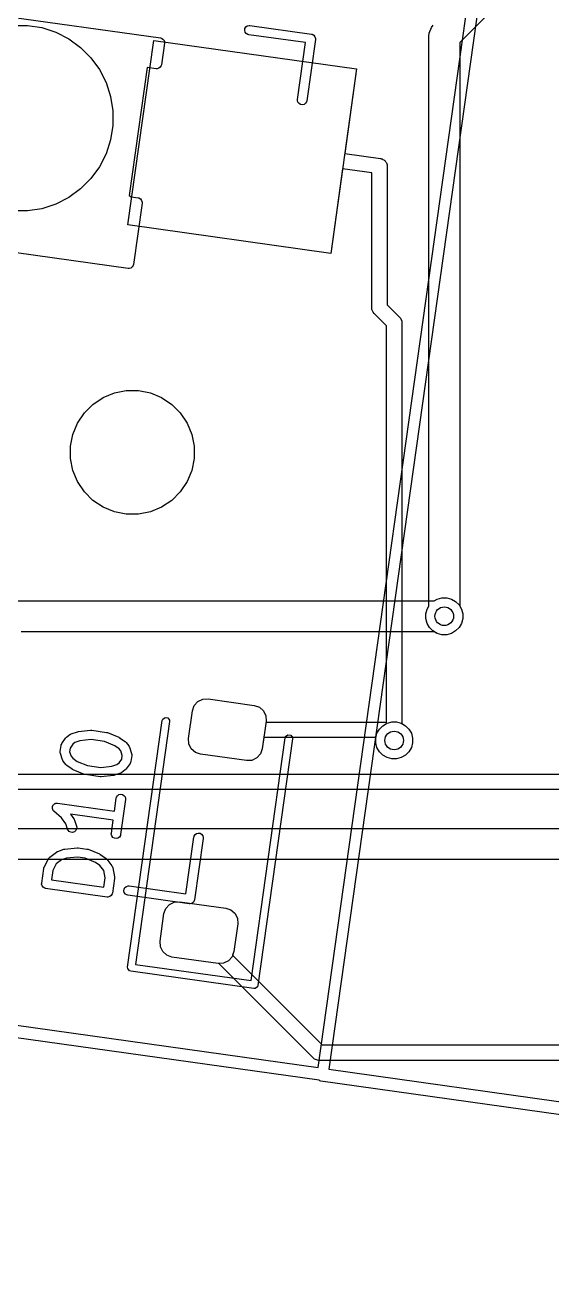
# Model space of a CAD drawing. Header units: millimetres. Extents: x 14 to 286, y -133 to -45.
# Drawn here: x 75.79 to 84.28, y -127.73 to -107.4 of the extents above; entities that cross this region are included whole.
import ezdxf

# ---------------------------------------------------------------- set-up
doc = ezdxf.new("R2010")
doc.units = ezdxf.units.MM
for name, color, linetype, true_color in [('B.Cu', 153, 'CONTINUOUS', 0x4d7fc4), ('B.Mask', 4, 'CONTINUOUS', 0x02ffee), ('B.Paste', 132, 'CONTINUOUS', 0x00c2c2), ('B.Silkscreen', 31, 'CONTINUOUS', 0xe8b2a7), ('F.Cu', 13, 'CONTINUOUS', 0xc83434), ('F.Mask', 201, 'CONTINUOUS', 0xd864ff), ('F.Paste', 253, 'CONTINUOUS', 0xb4a09a), ('F.Silkscreen', 41, 'CONTINUOUS', 0xf2eda1), ('User.Drawings', 9, 'CONTINUOUS', 0xc2c2c2)]:
    doc.layers.add(name, color=color, linetype=linetype, true_color=true_color)

msp = doc.modelspace()

# ---------------------------------------------------------------- linework, layer by layer
at = {"layer": 'B.Cu', "linetype": 'CONTINUOUS'}
for p, q in [((83.900728, -106.576824), (82.7946, -107.682953)), ((82.299404, -107.530627), (82.336733, -107.440507)), ((82.336733, -107.440507), (82.336737, -107.440502)), ((82.336737, -107.440502), (82.367823, -107.402623)), ((77.447113, -110.621108), (77.864632, -107.650304)), ((77.864632, -107.650304), (81.132517, -108.109576)), ((82.2946, -107.5794), (82.299404, -107.530627)), ((82.2946, -116.764846), (82.2946, -107.5794)), ((82.7946, -107.682953), (82.7946, -116.764846)), ((81.132517, -108.109576), (80.941151, -109.471211)), ((80.941151, -109.471211), (81.518898, -109.552417)), ((81.518898, -109.552417), (81.523786, -109.553602)), ((81.523786, -109.553602), (81.525886, -109.553602)), ((81.525886, -109.553602), (81.528849, -109.554829)), ((80.906358, -109.718777), (80.714998, -111.08038)), ((81.3765, -109.784859), (80.906358, -109.718777)), ((81.528849, -109.554829), (81.542712, -109.55819)), ((81.542712, -109.55819), (81.556332, -109.566212)), ((81.556332, -109.566212), (81.570946, -109.572266)), ((81.570946, -109.572266), (81.577163, -109.578483)), ((81.577163, -109.578483), (81.584736, -109.582944)), ((81.584736, -109.582944), (81.59425, -109.59557)), ((81.59425, -109.59557), (81.605434, -109.606754)), ((81.605434, -109.606754), (81.608798, -109.614876)), ((81.608798, -109.614876), (81.614088, -109.621896)), ((81.614088, -109.621896), (81.618046, -109.637203)), ((81.618046, -109.637203), (81.624098, -109.651814)), ((81.624098, -109.651814), (81.625497, -109.666017)), ((81.625497, -109.666017), (81.626298, -109.669115)), ((81.626298, -109.669115), (81.626006, -109.671189)), ((81.626006, -109.671189), (81.6265, -109.6762)), ((81.6265, -109.6762), (81.6265, -111.908223)), ((81.3765, -111.96), (81.3765, -109.784859)), ((80.714998, -111.08038), (77.447113, -110.621108)), ((81.378902, -111.984386), (81.3765, -111.96)), ((81.397566, -112.029446), (81.378902, -111.984386)), ((81.6265, -111.908223), (81.825489, -112.107212)), ((81.397571, -112.029451), (81.397566, -112.029446)), ((81.413112, -112.048388), (81.397571, -112.029451)), ((81.6121, -112.247376), (81.413112, -112.048388)), ((81.825489, -112.107212), (81.841034, -112.126154)), ((81.841034, -112.126154), (81.859698, -112.171214)), ((81.859698, -112.171214), (81.8621, -112.1956)), ((81.8621, -112.1956), (81.8621, -118.657022)), ((81.6121, -118.657022), (81.6121, -112.247376)), ((82.247167, -116.887542), (82.267436, -116.811895)), ((82.267436, -116.811895), (82.2946, -116.764846)), ((82.7946, -116.764846), (82.821764, -116.811895)), ((82.821764, -116.811895), (82.842033, -116.887542)), ((82.247167, -116.965858), (82.247167, -116.887542)), ((82.267436, -117.041505), (82.247167, -116.965858)), ((82.306594, -117.109328), (82.267436, -117.041505)), ((82.821764, -117.041505), (82.782606, -117.109328)), ((82.842033, -116.965858), (82.821764, -117.041505)), ((82.842033, -116.887542), (82.842033, -116.965858)), ((82.361972, -117.164706), (82.306594, -117.109328)), ((82.429795, -117.203864), (82.361972, -117.164706)), ((82.505442, -117.224133), (82.429795, -117.203864)), ((82.583758, -117.224133), (82.505442, -117.224133)), ((82.659405, -117.203864), (82.583758, -117.224133)), ((82.727228, -117.164706), (82.659405, -117.203864)), ((82.782606, -117.109328), (82.727228, -117.164706)), ((81.499094, -118.745672), (81.554472, -118.690294)), ((81.554472, -118.690294), (81.6121, -118.657022)), ((81.8621, -118.657022), (81.919728, -118.690294)), ((81.919728, -118.690294), (81.975106, -118.745672)), ((81.439667, -118.889142), (81.459936, -118.813495)), ((81.439667, -118.967458), (81.439667, -118.889142)), ((81.459936, -118.813495), (81.499094, -118.745672)), ((81.975106, -118.745672), (82.014264, -118.813495)), ((82.014264, -118.813495), (82.034533, -118.889142)), ((82.034533, -118.889142), (82.034533, -118.967458)), ((81.459936, -119.043105), (81.439667, -118.967458)), ((81.499094, -119.110928), (81.459936, -119.043105)), ((82.014264, -119.043105), (81.975106, -119.110928)), ((82.034533, -118.967458), (82.014264, -119.043105)), ((81.554472, -119.166306), (81.499094, -119.110928)), ((81.622295, -119.205464), (81.554472, -119.166306)), ((81.697942, -119.225733), (81.622295, -119.205464)), ((81.776258, -119.225733), (81.697942, -119.225733)), ((81.851905, -119.205464), (81.776258, -119.225733)), ((81.919728, -119.166306), (81.851905, -119.205464)), ((81.975106, -119.110928), (81.919728, -119.166306))]:
    msp.add_line(p, q, dxfattribs=at)
at = {"layer": 'B.Cu'}
for centre in [(82.5446, -116.9267), (81.7371, -118.9283)]:
    msp.add_circle(centre, 0.15, dxfattribs=at)
at = {"layer": 'B.Mask', "linetype": 'CONTINUOUS'}
for p, q in [((75.591691, -107.407162), (75.827069, -107.407162)), ((75.827069, -107.407162), (76.059548, -107.443983)), ((76.059548, -107.443983), (76.283405, -107.516719)), ((76.283405, -107.516719), (76.493128, -107.623578)), ((76.493128, -107.623578), (76.683552, -107.761929)), ((77.447113, -110.621108), (77.864632, -107.650304)), ((77.864632, -107.650304), (81.132517, -108.109576)), ((76.683552, -107.761929), (76.849989, -107.928366)), ((76.849989, -107.928366), (76.98834, -108.11879)), ((76.98834, -108.11879), (77.095199, -108.328513)), ((81.132517, -108.109576), (80.714998, -111.08038)), ((77.095199, -108.328513), (77.167935, -108.55237)), ((77.167935, -108.55237), (77.204756, -108.784849)), ((77.204756, -108.784849), (77.204756, -109.020227)), ((77.204756, -109.020227), (77.167935, -109.252706)), ((77.167935, -109.252706), (77.095199, -109.476563)), ((77.095199, -109.476563), (76.98834, -109.686286)), ((76.98834, -109.686286), (76.849989, -109.87671)), ((76.849989, -109.87671), (76.683552, -110.043147)), ((76.683552, -110.043147), (76.493128, -110.181498)), ((76.059548, -110.361093), (75.827069, -110.397914)), ((76.283405, -110.288357), (76.059548, -110.361093)), ((76.493128, -110.181498), (76.283405, -110.288357)), ((75.827069, -110.397914), (75.591691, -110.397914)), ((80.714998, -111.08038), (77.447113, -110.621108)), ((76.883269, -113.513589), (77.046265, -113.404678)), ((77.046265, -113.404678), (77.227377, -113.329659)), ((77.227377, -113.329659), (77.419645, -113.291414)), ((77.419645, -113.291414), (77.615679, -113.291414)), ((77.615679, -113.291414), (77.807947, -113.329659)), ((77.807947, -113.329659), (77.989059, -113.404678)), ((77.989059, -113.404678), (78.152055, -113.513589)), ((76.744652, -113.652206), (76.883269, -113.513589)), ((78.152055, -113.513589), (78.290672, -113.652206)), ((76.560722, -113.996314), (76.635741, -113.815202)), ((76.635741, -113.815202), (76.744652, -113.652206)), ((78.290672, -113.652206), (78.399583, -113.815202)), ((78.399583, -113.815202), (78.474602, -113.996314)), ((76.522477, -114.188582), (76.560722, -113.996314)), ((78.474602, -113.996314), (78.512847, -114.188582)), ((76.522477, -114.384616), (76.522477, -114.188582)), ((78.512847, -114.188582), (78.512847, -114.384616)), ((76.560722, -114.576884), (76.522477, -114.384616)), ((78.512847, -114.384616), (78.474602, -114.576884)), ((76.635741, -114.757996), (76.560722, -114.576884)), ((78.474602, -114.576884), (78.399583, -114.757996)), ((76.744652, -114.920992), (76.635741, -114.757996)), ((78.399583, -114.757996), (78.290672, -114.920992)), ((76.883269, -115.059609), (76.744652, -114.920992)), ((78.290672, -114.920992), (78.152055, -115.059609)), ((77.046265, -115.16852), (76.883269, -115.059609)), ((77.227377, -115.243539), (77.046265, -115.16852)), ((77.419645, -115.281784), (77.227377, -115.243539)), ((77.807947, -115.243539), (77.615679, -115.281784)), ((77.989059, -115.16852), (77.807947, -115.243539)), ((78.152055, -115.059609), (77.989059, -115.16852)), ((77.615679, -115.281784), (77.419645, -115.281784))]:
    msp.add_line(p, q, dxfattribs=at)
at = {"layer": 'B.Paste', "linetype": 'CONTINUOUS'}
for p, q in [((77.447113, -110.621108), (77.864632, -107.650304)), ((77.864632, -107.650304), (81.132517, -108.109576)), ((81.132517, -108.109576), (80.714998, -111.08038)), ((80.714998, -111.08038), (77.447113, -110.621108))]:
    msp.add_line(p, q, dxfattribs=at)
at = {"layer": 'B.Silkscreen', "linetype": 'CONTINUOUS'}
for p, q in [((69.653061, -106.440703), (77.971314, -107.609757)), ((77.971314, -107.609757), (77.985603, -107.61322)), ((77.985603, -107.61322), (78.010817, -107.628073)), ((78.035146, -107.694465), (77.986435, -108.041059)), ((78.010817, -107.628073), (78.028428, -107.651443)), ((78.028428, -107.651443), (78.028428, -107.651444)), ((78.028428, -107.651444), (78.035755, -107.679775)), ((78.035755, -107.679775), (78.035146, -107.694465)), ((77.758138, -108.08471), (77.467898, -110.149878)), ((77.901726, -108.104891), (77.758138, -108.08471)), ((77.916406, -108.105499), (77.901726, -108.104891)), ((77.916417, -108.105501), (77.916406, -108.105499)), ((77.944749, -108.098173), (77.916417, -108.105501)), ((77.968119, -108.080562), (77.944749, -108.098173)), ((77.982972, -108.055348), (77.968119, -108.080562)), ((77.986435, -108.041059), (77.982972, -108.055348)), ((77.467898, -110.149878), (77.500627, -110.169157)), ((77.500627, -110.169157), (77.609464, -110.184454)), ((77.673296, -110.269162), (77.534122, -111.25943)), ((77.609464, -110.184454), (77.623753, -110.187917)), ((77.623753, -110.187917), (77.648967, -110.20277)), ((77.648967, -110.20277), (77.666578, -110.22614)), ((77.666578, -110.22614), (77.673906, -110.254472)), ((77.673906, -110.254472), (77.673296, -110.269162)), ((77.449414, -111.323262), (72.498074, -110.627397)), ((77.464103, -111.323871), (77.449414, -111.323262)), ((77.464104, -111.323872), (77.464103, -111.323871)), ((77.464105, -111.323872), (77.464104, -111.323871)), ((77.464104, -111.323871), (77.464104, -111.323872)), ((77.492436, -111.316544), (77.464105, -111.323872)), ((77.515806, -111.298933), (77.492436, -111.316544)), ((77.530659, -111.273719), (77.515806, -111.298933)), ((77.534122, -111.25943), (77.530659, -111.273719))]:
    msp.add_line(p, q, dxfattribs=at)
at = {"layer": 'F.Cu', "linetype": 'CONTINUOUS'}
for p, q in [((82.382746, -116.6767), (82.429795, -116.649536)), ((82.429795, -116.649536), (82.505442, -116.629267)), ((82.505442, -116.629267), (82.583758, -116.629267)), ((82.583758, -116.629267), (82.659405, -116.649536)), ((82.659405, -116.649536), (82.727228, -116.688694)), ((75.6227, -116.6767), (82.382746, -116.6767)), ((82.727228, -116.688694), (82.782606, -116.744072)), ((82.782606, -116.744072), (82.821764, -116.811895)), ((82.821764, -116.811895), (82.842033, -116.887542)), ((82.821764, -117.041505), (82.782606, -117.109328)), ((82.842033, -116.965858), (82.821764, -117.041505)), ((82.842033, -116.887542), (82.842033, -116.965858)), ((82.382746, -117.1767), (75.726253, -117.1767)), ((82.429795, -117.203864), (82.382746, -117.1767)), ((82.505442, -117.224133), (82.429795, -117.203864)), ((82.583758, -117.224133), (82.505442, -117.224133)), ((82.659405, -117.203864), (82.583758, -117.224133)), ((82.727228, -117.164706), (82.659405, -117.203864)), ((82.782606, -117.109328), (82.727228, -117.164706)), ((78.574191, -118.301365), (78.653264, -118.263224)), ((78.653264, -118.263224), (78.740913, -118.258247)), ((78.740913, -118.258247), (79.483614, -118.362627)), ((78.424161, -118.895364), (78.486789, -118.449744)), ((78.486789, -118.449744), (78.515733, -118.366861)), ((78.515733, -118.366861), (78.574191, -118.301365)), ((79.483614, -118.362627), (79.566497, -118.391571)), ((79.566497, -118.391571), (79.631993, -118.450029)), ((79.631993, -118.450029), (79.670134, -118.529102)), ((79.670134, -118.529102), (79.675111, -118.616752)), ((79.675111, -118.616752), (79.673095, -118.6311)), ((79.673095, -118.6311), (81.5649, -118.6311)), ((81.5649, -118.6311), (81.589286, -118.633502)), ((81.589286, -118.633502), (81.589287, -118.633502)), ((81.589287, -118.633502), (81.602484, -118.638968)), ((81.602484, -118.638968), (81.628102, -118.649579)), ((81.628102, -118.649579), (81.697942, -118.630867)), ((81.697942, -118.630867), (81.776258, -118.630867)), ((81.776258, -118.630867), (81.851905, -118.651136)), ((81.851905, -118.651136), (81.919728, -118.690294)), ((81.919728, -118.690294), (81.975106, -118.745672)), ((78.429138, -118.983014), (78.424161, -118.895364)), ((79.637959, -118.8811), (79.612483, -119.062372)), ((81.441822, -118.8811), (79.637959, -118.8811)), ((81.439667, -118.889142), (81.441822, -118.8811)), ((81.439667, -118.967458), (81.439667, -118.889142)), ((81.975106, -118.745672), (82.014264, -118.813495)), ((82.014264, -118.813495), (82.034533, -118.889142)), ((82.034533, -118.889142), (82.034533, -118.967458)), ((78.467279, -119.062087), (78.429138, -118.983014)), ((78.532775, -119.120545), (78.467279, -119.062087)), ((79.612483, -119.062372), (79.583539, -119.145255)), ((81.459936, -119.043105), (81.439667, -118.967458)), ((81.499094, -119.110928), (81.459936, -119.043105)), ((82.014264, -119.043105), (81.975106, -119.110928)), ((82.034533, -118.967458), (82.014264, -119.043105)), ((78.615658, -119.149489), (78.532775, -119.120545)), ((79.358359, -119.253869), (78.615658, -119.149489)), ((79.446008, -119.248892), (79.358359, -119.253869)), ((79.525081, -119.210751), (79.446008, -119.248892)), ((79.583539, -119.145255), (79.525081, -119.210751)), ((81.554472, -119.166306), (81.499094, -119.110928)), ((81.622295, -119.205464), (81.554472, -119.166306)), ((81.697942, -119.225733), (81.622295, -119.205464)), ((81.776258, -119.225733), (81.697942, -119.225733)), ((81.851905, -119.205464), (81.776258, -119.225733)), ((81.919728, -119.166306), (81.851905, -119.205464)), ((81.975106, -119.110928), (81.919728, -119.166306)), ((75.087618, -119.4697), (89.8825, -119.4697)), ((89.830724, -119.7197), (75.050228, -119.7197)), ((74.288754, -120.3459), (89.1895, -120.3459)), ((89.085946, -120.8459), (74.288754, -120.8459)), ((78.114919, -121.569249), (78.193992, -121.531108)), ((78.193992, -121.531108), (78.281641, -121.526131)), ((78.281641, -121.526131), (79.024342, -121.630511)), ((77.964889, -122.163248), (78.027517, -121.717628)), ((78.027517, -121.717628), (78.056461, -121.634745)), ((78.056461, -121.634745), (78.114919, -121.569249)), ((79.024342, -121.630511), (79.107225, -121.659455)), ((79.107225, -121.659455), (79.172721, -121.717913)), ((79.172721, -121.717913), (79.210862, -121.796986)), ((79.215839, -121.884636), (79.153211, -122.330256)), ((79.210862, -121.796986), (79.215839, -121.884636)), ((77.969866, -122.250898), (77.964889, -122.163248)), ((78.008007, -122.329971), (77.969866, -122.250898)), ((78.073503, -122.388429), (78.008007, -122.329971)), ((79.153211, -122.330256), (79.132587, -122.389311)), ((78.156386, -122.417373), (78.073503, -122.388429)), ((78.899087, -122.521753), (78.156386, -122.417373)), ((78.910811, -122.521087), (78.899087, -122.521753)), ((80.435912, -124.046189), (78.910811, -122.521087)), ((79.132587, -122.389311), (80.576077, -123.8328)), ((80.576077, -123.8328), (100.1343, -123.8328)), ((80.454854, -124.061734), (80.435912, -124.046189)), ((80.499914, -124.080398), (80.454854, -124.061734)), ((80.5243, -124.0828), (80.499914, -124.080398)), ((100.082524, -124.0828), (80.5243, -124.0828))]:
    msp.add_line(p, q, dxfattribs=at)
at = {"layer": 'F.Cu'}
for centre in [(82.5446, -116.9267), (81.7371, -118.9283)]:
    msp.add_circle(centre, 0.15, dxfattribs=at)
at = {"layer": 'F.Mask', "linetype": 'CONTINUOUS'}
for p, q in [((75.591691, -107.407162), (75.827069, -107.407162)), ((75.827069, -107.407162), (76.059548, -107.443983)), ((76.059548, -107.443983), (76.283405, -107.516719)), ((76.283405, -107.516719), (76.493128, -107.623578)), ((76.493128, -107.623578), (76.683552, -107.761929)), ((76.683552, -107.761929), (76.849989, -107.928366)), ((76.849989, -107.928366), (76.98834, -108.11879)), ((76.98834, -108.11879), (77.095199, -108.328513)), ((77.095199, -108.328513), (77.167935, -108.55237)), ((77.167935, -108.55237), (77.204756, -108.784849)), ((77.204756, -108.784849), (77.204756, -109.020227)), ((77.204756, -109.020227), (77.167935, -109.252706)), ((77.167935, -109.252706), (77.095199, -109.476563)), ((77.095199, -109.476563), (76.98834, -109.686286)), ((76.98834, -109.686286), (76.849989, -109.87671)), ((76.849989, -109.87671), (76.683552, -110.043147)), ((76.683552, -110.043147), (76.493128, -110.181498)), ((76.059548, -110.361093), (75.827069, -110.397914)), ((76.283405, -110.288357), (76.059548, -110.361093)), ((76.493128, -110.181498), (76.283405, -110.288357)), ((75.827069, -110.397914), (75.591691, -110.397914)), ((76.883269, -113.513589), (77.046265, -113.404678)), ((77.046265, -113.404678), (77.227377, -113.329659)), ((77.227377, -113.329659), (77.419645, -113.291414)), ((77.419645, -113.291414), (77.615679, -113.291414)), ((77.615679, -113.291414), (77.807947, -113.329659)), ((77.807947, -113.329659), (77.989059, -113.404678)), ((77.989059, -113.404678), (78.152055, -113.513589)), ((76.744652, -113.652206), (76.883269, -113.513589)), ((78.152055, -113.513589), (78.290672, -113.652206)), ((76.560722, -113.996314), (76.635741, -113.815202)), ((76.635741, -113.815202), (76.744652, -113.652206)), ((78.290672, -113.652206), (78.399583, -113.815202)), ((78.399583, -113.815202), (78.474602, -113.996314)), ((76.522477, -114.188582), (76.560722, -113.996314)), ((78.474602, -113.996314), (78.512847, -114.188582)), ((76.522477, -114.384616), (76.522477, -114.188582)), ((78.512847, -114.188582), (78.512847, -114.384616)), ((76.560722, -114.576884), (76.522477, -114.384616)), ((78.512847, -114.384616), (78.474602, -114.576884)), ((76.635741, -114.757996), (76.560722, -114.576884)), ((78.474602, -114.576884), (78.399583, -114.757996)), ((76.744652, -114.920992), (76.635741, -114.757996)), ((78.399583, -114.757996), (78.290672, -114.920992)), ((76.883269, -115.059609), (76.744652, -114.920992)), ((78.290672, -114.920992), (78.152055, -115.059609)), ((77.046265, -115.16852), (76.883269, -115.059609)), ((77.227377, -115.243539), (77.046265, -115.16852)), ((77.419645, -115.281784), (77.227377, -115.243539)), ((77.807947, -115.243539), (77.615679, -115.281784)), ((77.989059, -115.16852), (77.807947, -115.243539)), ((78.152055, -115.059609), (77.989059, -115.16852)), ((77.615679, -115.281784), (77.419645, -115.281784)), ((78.574191, -118.301365), (78.653264, -118.263224)), ((78.653264, -118.263224), (78.740913, -118.258247)), ((78.740913, -118.258247), (79.483614, -118.362627)), ((78.424161, -118.895364), (78.486789, -118.449744)), ((78.486789, -118.449744), (78.515733, -118.366861)), ((78.515733, -118.366861), (78.574191, -118.301365)), ((79.483614, -118.362627), (79.566497, -118.391571)), ((79.566497, -118.391571), (79.631993, -118.450029)), ((79.631993, -118.450029), (79.670134, -118.529102)), ((79.675111, -118.616752), (79.612483, -119.062372)), ((79.670134, -118.529102), (79.675111, -118.616752)), ((78.429138, -118.983014), (78.424161, -118.895364)), ((78.467279, -119.062087), (78.429138, -118.983014)), ((78.532775, -119.120545), (78.467279, -119.062087)), ((79.612483, -119.062372), (79.583539, -119.145255)), ((78.615658, -119.149489), (78.532775, -119.120545)), ((79.358359, -119.253869), (78.615658, -119.149489)), ((79.446008, -119.248892), (79.358359, -119.253869)), ((79.525081, -119.210751), (79.446008, -119.248892)), ((79.583539, -119.145255), (79.525081, -119.210751)), ((78.114919, -121.569249), (78.193992, -121.531108)), ((78.193992, -121.531108), (78.281641, -121.526131)), ((78.281641, -121.526131), (79.024342, -121.630511)), ((77.964889, -122.163248), (78.027517, -121.717628)), ((78.027517, -121.717628), (78.056461, -121.634745)), ((78.056461, -121.634745), (78.114919, -121.569249)), ((79.024342, -121.630511), (79.107225, -121.659455)), ((79.107225, -121.659455), (79.172721, -121.717913)), ((79.172721, -121.717913), (79.210862, -121.796986)), ((79.215839, -121.884636), (79.153211, -122.330256)), ((79.210862, -121.796986), (79.215839, -121.884636)), ((77.969866, -122.250898), (77.964889, -122.163248)), ((78.008007, -122.329971), (77.969866, -122.250898)), ((78.073503, -122.388429), (78.008007, -122.329971)), ((79.153211, -122.330256), (79.124267, -122.413139)), ((78.156386, -122.417373), (78.073503, -122.388429)), ((78.899087, -122.521753), (78.156386, -122.417373)), ((78.986736, -122.516776), (78.899087, -122.521753)), ((79.065809, -122.478635), (78.986736, -122.516776)), ((79.124267, -122.413139), (79.065809, -122.478635))]:
    msp.add_line(p, q, dxfattribs=at)
at = {"layer": 'F.Paste', "linetype": 'CONTINUOUS'}
for p, q in [((78.574191, -118.301365), (78.653264, -118.263224)), ((78.653264, -118.263224), (78.740913, -118.258247)), ((78.740913, -118.258247), (79.483614, -118.362627)), ((78.424161, -118.895364), (78.486789, -118.449744)), ((78.486789, -118.449744), (78.515733, -118.366861)), ((78.515733, -118.366861), (78.574191, -118.301365)), ((79.483614, -118.362627), (79.566497, -118.391571)), ((79.566497, -118.391571), (79.631993, -118.450029)), ((79.631993, -118.450029), (79.670134, -118.529102)), ((79.675111, -118.616752), (79.612483, -119.062372)), ((79.670134, -118.529102), (79.675111, -118.616752)), ((78.429138, -118.983014), (78.424161, -118.895364)), ((78.467279, -119.062087), (78.429138, -118.983014)), ((78.532775, -119.120545), (78.467279, -119.062087)), ((79.612483, -119.062372), (79.583539, -119.145255)), ((78.615658, -119.149489), (78.532775, -119.120545)), ((79.358359, -119.253869), (78.615658, -119.149489)), ((79.446008, -119.248892), (79.358359, -119.253869)), ((79.525081, -119.210751), (79.446008, -119.248892)), ((79.583539, -119.145255), (79.525081, -119.210751)), ((78.114919, -121.569249), (78.193992, -121.531108)), ((78.193992, -121.531108), (78.281641, -121.526131)), ((78.281641, -121.526131), (79.024342, -121.630511)), ((77.964889, -122.163248), (78.027517, -121.717628)), ((78.027517, -121.717628), (78.056461, -121.634745)), ((78.056461, -121.634745), (78.114919, -121.569249)), ((79.024342, -121.630511), (79.107225, -121.659455)), ((79.107225, -121.659455), (79.172721, -121.717913)), ((79.172721, -121.717913), (79.210862, -121.796986)), ((79.215839, -121.884636), (79.153211, -122.330256)), ((79.210862, -121.796986), (79.215839, -121.884636)), ((77.969866, -122.250898), (77.964889, -122.163248)), ((78.008007, -122.329971), (77.969866, -122.250898)), ((78.073503, -122.388429), (78.008007, -122.329971)), ((79.153211, -122.330256), (79.124267, -122.413139)), ((78.156386, -122.417373), (78.073503, -122.388429)), ((78.899087, -122.521753), (78.156386, -122.417373)), ((78.986736, -122.516776), (78.899087, -122.521753)), ((79.065809, -122.478635), (78.986736, -122.516776)), ((79.124267, -122.413139), (79.065809, -122.478635))]:
    msp.add_line(p, q, dxfattribs=at)
at = {"layer": 'F.Silkscreen', "linetype": 'CONTINUOUS'}
for p, q in [((76.883269, -113.513589), (77.046265, -113.404678)), ((77.046265, -113.404678), (77.227377, -113.329659)), ((77.227377, -113.329659), (77.419645, -113.291414)), ((77.419645, -113.291414), (77.615679, -113.291414)), ((77.615679, -113.291414), (77.807947, -113.329659)), ((77.807947, -113.329659), (77.989059, -113.404678)), ((77.989059, -113.404678), (78.152055, -113.513589)), ((76.744652, -113.652206), (76.883269, -113.513589)), ((78.152055, -113.513589), (78.290672, -113.652206)), ((76.560722, -113.996314), (76.635741, -113.815202)), ((76.635741, -113.815202), (76.744652, -113.652206)), ((78.290672, -113.652206), (78.399583, -113.815202)), ((78.399583, -113.815202), (78.474602, -113.996314)), ((76.522477, -114.188582), (76.560722, -113.996314)), ((78.474602, -113.996314), (78.512847, -114.188582)), ((76.522477, -114.384616), (76.522477, -114.188582)), ((78.512847, -114.188582), (78.512847, -114.384616)), ((76.560722, -114.576884), (76.522477, -114.384616)), ((78.512847, -114.384616), (78.474602, -114.576884)), ((76.635741, -114.757996), (76.560722, -114.576884)), ((78.474602, -114.576884), (78.399583, -114.757996)), ((76.744652, -114.920992), (76.635741, -114.757996)), ((78.399583, -114.757996), (78.290672, -114.920992)), ((76.883269, -115.059609), (76.744652, -114.920992)), ((78.290672, -114.920992), (78.152055, -115.059609)), ((77.046265, -115.16852), (76.883269, -115.059609)), ((77.227377, -115.243539), (77.046265, -115.16852)), ((77.419645, -115.281784), (77.227377, -115.243539)), ((77.807947, -115.243539), (77.615679, -115.281784)), ((77.989059, -115.16852), (77.807947, -115.243539)), ((78.152055, -115.059609), (77.989059, -115.16852)), ((77.615679, -115.281784), (77.419645, -115.281784)), ((77.441867, -122.579512), (77.999953, -118.608535)), ((78.118785, -118.625236), (77.569049, -122.536796)), ((77.999953, -118.608535), (78.007671, -118.586433)), ((78.007671, -118.586433), (78.044346, -118.558796)), ((78.044346, -118.558796), (78.089821, -118.565187)), ((78.089821, -118.565187), (78.117458, -118.601863)), ((78.117458, -118.601863), (78.118785, -118.625236)), ((76.380314, -118.979382), (76.440724, -118.891699)), ((76.440724, -118.891699), (76.445526, -118.886013)), ((76.445526, -118.886013), (76.446531, -118.884308)), ((76.446531, -118.884308), (76.448488, -118.882506)), ((76.448488, -118.882506), (76.450211, -118.880467)), ((76.450211, -118.880467), (76.451875, -118.879388)), ((76.451875, -118.879388), (76.457349, -118.874351)), ((76.457349, -118.874351), (76.511132, -118.833823)), ((76.511132, -118.833823), (76.517484, -118.829948)), ((76.517484, -118.829948), (76.518978, -118.828648)), ((76.518978, -118.828648), (76.521407, -118.827556)), ((76.521407, -118.827556), (76.523685, -118.826168)), ((76.523685, -118.826168), (76.525604, -118.825671)), ((76.525604, -118.825671), (76.53239, -118.822624)), ((76.53239, -118.822624), (76.633329, -118.788723)), ((76.633329, -118.788723), (76.634445, -118.788466)), ((76.634445, -118.788466), (76.634921, -118.788208)), ((76.634921, -118.788208), (76.641291, -118.786893)), ((76.641291, -118.786893), (76.647658, -118.78543)), ((76.647658, -118.78543), (76.648199, -118.785467)), ((76.648199, -118.785467), (76.64932, -118.785236)), ((76.64932, -118.785236), (76.844569, -118.764589)), ((76.844569, -118.764589), (76.84713, -118.76457)), ((76.84713, -118.76457), (76.848204, -118.764293)), ((76.848204, -118.764293), (76.85374, -118.764522)), ((76.85374, -118.764522), (76.859272, -118.764483)), ((76.859272, -118.764483), (76.860333, -118.764796)), ((76.860333, -118.764796), (76.862894, -118.764903)), ((76.862894, -118.764903), (77.098673, -118.79804)), ((77.098673, -118.79804), (77.101165, -118.798643)), ((77.101165, -118.798643), (77.102271, -118.798635)), ((77.102271, -118.798635), (77.10758, -118.800198)), ((77.10758, -118.800198), (77.112962, -118.801503)), ((77.112962, -118.801503), (77.113915, -118.802064)), ((77.113915, -118.802064), (77.116375, -118.802789)), ((77.116375, -118.802789), (77.298369, -118.876454)), ((77.298369, -118.876454), (77.299383, -118.876985)), ((77.299383, -118.876985), (77.299914, -118.877099)), ((77.299914, -118.877099), (77.305633, -118.880261)), ((77.305633, -118.880261), (77.311392, -118.88328)), ((77.311392, -118.88328), (77.311777, -118.883658)), ((77.311777, -118.883658), (77.312781, -118.884214)), ((77.312781, -118.884214), (77.400464, -118.944624)), ((79.430754, -122.798439), (79.980488, -118.886881)), ((80.09932, -118.903581), (79.541236, -122.874556)), ((79.980488, -118.886881), (79.988206, -118.864779)), ((79.988206, -118.864779), (80.024881, -118.837142)), ((80.024881, -118.837142), (80.070356, -118.843533)), ((80.070356, -118.843533), (80.097993, -118.880208)), ((80.097993, -118.880208), (80.09932, -118.903581)), ((76.35394, -119.120496), (76.35455, -119.105806)), ((76.35455, -119.105806), (76.367805, -119.011495)), ((76.367805, -119.011495), (76.371268, -118.997206)), ((76.371268, -118.997206), (76.372635, -118.994883)), ((76.372635, -118.994883), (76.373199, -118.992249)), ((76.373199, -118.992249), (76.380314, -118.979382)), ((76.51388, -119.049904), (76.505554, -119.10915)), ((76.55734, -118.986822), (76.51388, -119.049904)), ((76.591685, -118.960942), (76.55734, -118.986822)), ((76.673281, -118.933538), (76.591685, -118.960942)), ((76.85116, -118.914727), (76.673281, -118.933538)), ((77.068652, -118.945294), (76.85116, -118.914727)), ((77.234459, -119.012407), (77.068652, -118.945294)), ((77.30534, -119.06124), (77.234459, -119.012407)), ((77.33122, -119.095584), (77.30534, -119.06124)), ((77.355608, -119.1682), (77.33122, -119.095584)), ((77.400464, -118.944624), (77.406149, -118.949426)), ((77.406149, -118.949426), (77.407855, -118.950431)), ((77.407855, -118.950431), (77.409656, -118.952388)), ((77.409656, -118.952388), (77.411696, -118.954111)), ((77.411696, -118.954111), (77.412774, -118.955775)), ((77.412774, -118.955775), (77.417812, -118.961249)), ((77.417812, -118.961249), (77.45834, -119.015032)), ((77.45834, -119.015032), (77.462214, -119.021384)), ((77.462214, -119.021384), (77.463515, -119.022878)), ((77.463515, -119.022878), (77.464606, -119.025308)), ((77.464606, -119.025308), (77.465995, -119.027585)), ((77.465995, -119.027585), (77.466491, -119.029503)), ((77.466491, -119.029503), (77.469539, -119.036289)), ((77.469539, -119.036289), (77.50344, -119.137227)), ((76.354614, -119.123105), (76.35394, -119.120496)), ((76.35443, -119.125793), (76.354614, -119.123105)), ((76.357723, -119.140122), (76.35443, -119.125793)), ((76.391624, -119.241062), (76.357723, -119.140122)), ((76.394673, -119.24785), (76.391624, -119.241062)), ((76.395169, -119.249767), (76.394673, -119.24785)), ((76.396555, -119.25204), (76.395169, -119.249767)), ((76.397648, -119.254473), (76.396555, -119.25204)), ((76.39895, -119.255967), (76.397648, -119.254473)), ((76.402824, -119.26232), (76.39895, -119.255967)), ((76.443353, -119.316103), (76.402824, -119.26232)), ((76.505554, -119.10915), (76.529942, -119.181765)), ((76.529942, -119.181765), (76.555822, -119.216109)), ((76.555822, -119.216109), (76.626702, -119.264942)), ((76.626702, -119.264942), (76.792509, -119.332055)), ((77.269478, -119.316407), (77.303821, -119.290528)), ((77.303821, -119.290528), (77.347282, -119.227446)), ((77.347282, -119.227446), (77.355608, -119.1682)), ((77.480849, -119.297968), (77.420439, -119.385652)), ((77.487964, -119.285101), (77.480849, -119.297968)), ((77.488527, -119.282466), (77.487964, -119.285101)), ((77.489895, -119.280144), (77.488527, -119.282466)), ((77.493358, -119.265855), (77.489895, -119.280144)), ((77.506613, -119.171544), (77.493358, -119.265855)), ((77.50344, -119.137227), (77.506733, -119.151557)), ((77.506733, -119.151557), (77.506548, -119.154244)), ((77.506548, -119.154244), (77.507223, -119.156854)), ((77.507223, -119.156854), (77.506613, -119.171544)), ((76.448392, -119.321578), (76.443353, -119.316103)), ((76.449468, -119.323239), (76.448392, -119.321578)), ((76.451501, -119.324956), (76.449468, -119.323239)), ((76.453309, -119.326921), (76.451501, -119.324956)), ((76.455017, -119.327927), (76.453309, -119.326921)), ((76.460699, -119.332727), (76.455017, -119.327927)), ((76.548383, -119.393137), (76.460699, -119.332727)), ((76.549386, -119.393692), (76.548383, -119.393137)), ((76.549772, -119.394071), (76.549386, -119.393692)), ((76.555538, -119.397093), (76.549772, -119.394071)), ((76.56125, -119.400252), (76.555538, -119.397093)), ((76.561779, -119.400365), (76.56125, -119.400252)), ((76.562794, -119.400897), (76.561779, -119.400365)), ((76.744789, -119.474562), (76.562794, -119.400897)), ((76.747248, -119.475286), (76.744789, -119.474562)), ((76.748202, -119.475848), (76.747248, -119.475286)), ((76.753583, -119.477152), (76.748202, -119.475848)), ((76.758893, -119.478716), (76.753583, -119.477152)), ((76.759998, -119.478707), (76.758893, -119.478716)), ((76.762491, -119.479311), (76.759998, -119.478707)), ((76.998269, -119.512447), (76.762491, -119.479311)), ((76.792509, -119.332055), (77.010002, -119.362622)), ((77.000828, -119.512553), (76.998269, -119.512447)), ((77.001891, -119.512867), (77.000828, -119.512553)), ((77.007435, -119.512827), (77.001891, -119.512867)), ((77.012959, -119.513056), (77.007435, -119.512827)), ((77.010002, -119.362622), (77.187882, -119.343812)), ((77.014028, -119.512779), (77.012959, -119.513056)), ((77.016594, -119.512761), (77.014028, -119.512779)), ((77.211844, -119.492115), (77.016594, -119.512761)), ((77.187882, -119.343812), (77.269478, -119.316407)), ((77.212964, -119.491883), (77.211844, -119.492115)), ((77.213506, -119.491921), (77.212964, -119.491883)), ((77.219876, -119.490456), (77.213506, -119.491921)), ((77.226243, -119.489143), (77.219876, -119.490456)), ((77.226717, -119.488885), (77.226243, -119.489143)), ((77.227836, -119.488628), (77.226717, -119.488885)), ((77.328774, -119.454727), (77.227836, -119.488628)), ((77.335564, -119.451677), (77.328774, -119.454727)), ((77.337479, -119.451182), (77.335564, -119.451677)), ((77.339749, -119.449797), (77.337479, -119.451182)), ((77.342186, -119.448703), (77.339749, -119.449797)), ((77.343682, -119.447398), (77.342186, -119.448703)), ((77.350032, -119.443527), (77.343682, -119.447398)), ((77.403815, -119.402998), (77.350032, -119.443527)), ((77.40929, -119.397958), (77.403815, -119.402998)), ((77.410951, -119.396883), (77.40929, -119.397958)), ((77.412668, -119.394849), (77.410951, -119.396883)), ((77.414633, -119.393042), (77.412668, -119.394849)), ((77.415639, -119.391333), (77.414633, -119.393042)), ((77.420439, -119.385652), (77.415639, -119.391333)), ((77.229338, -120.066666), (77.258664, -119.858003)), ((77.258664, -119.858003), (77.262127, -119.843714)), ((77.262127, -119.843714), (77.27698, -119.8185)), ((77.27698, -119.8185), (77.30035, -119.800889)), ((77.30035, -119.800889), (77.328682, -119.793562)), ((77.407204, -119.878879), (77.327676, -120.444746)), ((77.328682, -119.793562), (77.357661, -119.797634)), ((77.357661, -119.797634), (77.382875, -119.812487)), ((77.382875, -119.812487), (77.400486, -119.835858)), ((77.400486, -119.835858), (77.407813, -119.864189)), ((77.407813, -119.864189), (77.407204, -119.878879)), ((76.228022, -120.016453), (76.229045, -120.009173)), ((76.229882, -120.023645), (76.228022, -120.016453)), ((76.228621, -120.001841), (76.231061, -119.994829)), ((76.229045, -120.009173), (76.228621, -120.001841)), ((76.230311, -120.031055), (76.229882, -120.023645)), ((76.233509, -120.037669), (76.230311, -120.031055)), ((76.231061, -119.994829), (76.232095, -119.987474)), ((76.232095, -119.987474), (76.235824, -119.981142)), ((76.23535, -120.044785), (76.233509, -120.037669)), ((76.239817, -120.050713), (76.23535, -120.044785)), ((76.235824, -119.981142), (76.23824, -119.974203)), ((76.23824, -119.974203), (76.24318, -119.968656)), ((76.243051, -120.0574), (76.239817, -120.050713)), ((76.252916, -120.068095), (76.243051, -120.0574)), ((76.24318, -119.968656), (76.246948, -119.96226)), ((76.246948, -119.96226), (76.252813, -119.957839)), ((76.252813, -119.957839), (76.257703, -119.95235)), ((76.252961, -120.068155), (76.252916, -120.068095)), ((76.252982, -120.068167), (76.252961, -120.068155)), ((76.253019, -120.068207), (76.252982, -120.068167)), ((76.375684, -120.17746), (76.253019, -120.068207)), ((76.257703, -119.95235), (76.264389, -119.949116)), ((76.264389, -119.949116), (76.270318, -119.944649)), ((76.270318, -119.944649), (76.277433, -119.942808)), ((76.277433, -119.942808), (76.284048, -119.93961)), ((76.284048, -119.93961), (76.291457, -119.939181)), ((76.291457, -119.939181), (76.29865, -119.937321)), ((76.29865, -119.937321), (76.313183, -119.937924)), ((76.313183, -119.937924), (76.313262, -119.93792)), ((76.313262, -119.93792), (76.313287, -119.937928)), ((76.313287, -119.937928), (76.31334, -119.937931)), ((76.31334, -119.937931), (77.229338, -120.066666)), ((77.208462, -120.215206), (76.518923, -120.118297)), ((76.518923, -120.118297), (76.572068, -120.188824)), ((76.444949, -120.269377), (76.375684, -120.17746)), ((76.474975, -120.358778), (76.444949, -120.269377)), ((76.572068, -120.188824), (76.57594, -120.195174)), ((76.57594, -120.195174), (76.577244, -120.19667)), ((76.577244, -120.19667), (76.578336, -120.199103)), ((76.578336, -120.199103), (76.579723, -120.201376)), ((76.579723, -120.201376), (76.580218, -120.203293)), ((76.580218, -120.203293), (76.583268, -120.210082)), ((76.583268, -120.210082), (76.617169, -120.311021)), ((76.617169, -120.311021), (76.620462, -120.32535)), ((76.620462, -120.32535), (76.618453, -120.354545)), ((77.179136, -120.42387), (77.208462, -120.215206)), ((76.480999, -120.372189), (76.474975, -120.358778)), ((76.500223, -120.394253), (76.480999, -120.372189)), ((76.526426, -120.40728), (76.500223, -120.394253)), ((76.555621, -120.409289), (76.526426, -120.40728)), ((76.583362, -120.399972), (76.555621, -120.409289)), ((76.605426, -120.380748), (76.583362, -120.399972)), ((76.618453, -120.354545), (76.605426, -120.380748)), ((77.178526, -120.43856), (77.179136, -120.42387)), ((77.185854, -120.466892), (77.178526, -120.43856)), ((77.203465, -120.490262), (77.185854, -120.466892)), ((77.228679, -120.505115), (77.203465, -120.490262)), ((77.257658, -120.509188), (77.228679, -120.505115)), ((77.28599, -120.50186), (77.257658, -120.509188)), ((77.30936, -120.484249), (77.28599, -120.50186)), ((77.324213, -120.459035), (77.30936, -120.484249)), ((77.327676, -120.444746), (77.324213, -120.459035)), ((76.18563, -120.807732), (76.293196, -120.726676)), ((76.293196, -120.726676), (76.299546, -120.722803)), ((76.299546, -120.722803), (76.301042, -120.7215)), ((76.301042, -120.7215), (76.303475, -120.720407)), ((76.303475, -120.720407), (76.305748, -120.719021)), ((76.305748, -120.719021), (76.307665, -120.718525)), ((76.307665, -120.718525), (76.314454, -120.715476)), ((76.314454, -120.715476), (76.415393, -120.681575)), ((76.415393, -120.681575), (76.416506, -120.681319)), ((76.416506, -120.681319), (76.416985, -120.681059)), ((76.416985, -120.681059), (76.423379, -120.679739)), ((76.423379, -120.679739), (76.429722, -120.678282)), ((76.429722, -120.678282), (76.430263, -120.678319)), ((76.430263, -120.678319), (76.431384, -120.678088)), ((76.431384, -120.678088), (76.626634, -120.657442)), ((76.626634, -120.657442), (76.629197, -120.657423)), ((76.629197, -120.657423), (76.630267, -120.657147)), ((76.630267, -120.657147), (76.63579, -120.657375)), ((76.63579, -120.657375), (76.641336, -120.657336)), ((76.641336, -120.657336), (76.642398, -120.657649)), ((76.642398, -120.657649), (76.644958, -120.657756)), ((76.644958, -120.657756), (76.786424, -120.677637)), ((76.786424, -120.677637), (76.788916, -120.67824)), ((76.788916, -120.67824), (76.790023, -120.678232)), ((76.790023, -120.678232), (76.795336, -120.679797)), ((76.795336, -120.679797), (76.800713, -120.6811)), ((76.800713, -120.6811), (76.801665, -120.68166)), ((76.801665, -120.68166), (76.804127, -120.682386)), ((76.804127, -120.682386), (76.986121, -120.756051)), ((76.096571, -120.96908), (76.163608, -120.834241)), ((76.163608, -120.834241), (76.171412, -120.821781)), ((76.171412, -120.821781), (76.173443, -120.820011)), ((76.173443, -120.820011), (76.174811, -120.817689)), ((76.174811, -120.817689), (76.18563, -120.807732)), ((76.290041, -120.916873), (76.236305, -121.02496)), ((76.373749, -120.853794), (76.290041, -120.916873)), ((76.455345, -120.82639), (76.373749, -120.853794)), ((76.633225, -120.80758), (76.455345, -120.82639)), ((76.756404, -120.824891), (76.633225, -120.80758)), ((76.922211, -120.892004), (76.756404, -120.824891)), ((76.993092, -120.940838), (76.922211, -120.892004)), ((76.986121, -120.756051), (76.987135, -120.756582)), ((76.987135, -120.756582), (76.987666, -120.756696)), ((76.987666, -120.756696), (76.993385, -120.759858)), ((76.993385, -120.759858), (76.999144, -120.762877)), ((76.999144, -120.762877), (76.999529, -120.763255)), ((76.999529, -120.763255), (77.000533, -120.763811)), ((77.000533, -120.763811), (77.088216, -120.824221)), ((77.088216, -120.824221), (77.093898, -120.82902)), ((77.093898, -120.82902), (77.095607, -120.830027)), ((77.095607, -120.830027), (77.097412, -120.831988)), ((77.097412, -120.831988), (77.099448, -120.833708)), ((77.099448, -120.833708), (77.100525, -120.835371)), ((77.100525, -120.835371), (77.105564, -120.840846)), ((77.105564, -120.840846), (77.18662, -120.948412)), ((76.056322, -121.227809), (76.089459, -120.992031)), ((76.089459, -120.992031), (76.091211, -120.984801)), ((76.091211, -120.984801), (76.091347, -120.982824)), ((76.091347, -120.982824), (76.092294, -120.980331)), ((76.092294, -120.980331), (76.092922, -120.977742)), ((76.092922, -120.977742), (76.093927, -120.976035)), ((76.093927, -120.976035), (76.096571, -120.96908)), ((76.236305, -121.02496), (76.2153, -121.174414)), ((77.056169, -121.024544), (76.993092, -120.940838)), ((77.078033, -121.143255), (77.056169, -121.024544)), ((77.18662, -120.948412), (77.194275, -120.960964)), ((77.194275, -120.960964), (77.194949, -120.963572)), ((77.194949, -120.963572), (77.196415, -120.965835)), ((77.196415, -120.965835), (77.200483, -120.979964)), ((77.200483, -120.979964), (77.227757, -121.128058)), ((77.227757, -121.128058), (77.228381, -121.135477)), ((77.228381, -121.135477), (77.228876, -121.13739)), ((77.228876, -121.13739), (77.228765, -121.140046)), ((76.055712, -121.242499), (76.056322, -121.227809)), ((76.06304, -121.270831), (76.055712, -121.242499)), ((76.080651, -121.294201), (76.06304, -121.270831)), ((76.105865, -121.309054), (76.080651, -121.294201)), ((76.120154, -121.312517), (76.105865, -121.309054)), ((77.110422, -121.45169), (76.120154, -121.312517)), ((76.2153, -121.174414), (77.057028, -121.292712)), ((77.057028, -121.292712), (77.078033, -121.143255)), ((77.228267, -121.15208), (77.19513, -121.387858)), ((77.228575, -121.14465), (77.228267, -121.15208)), ((77.22899, -121.142709), (77.228575, -121.14465)), ((77.228765, -121.140046), (77.22899, -121.142709)), ((77.125112, -121.4523), (77.110422, -121.45169)), ((77.153444, -121.444972), (77.125112, -121.4523)), ((77.176814, -121.427361), (77.153444, -121.444972)), ((77.191667, -121.402147), (77.176814, -121.427361)), ((77.19513, -121.387858), (77.191667, -121.402147)), ((77.569049, -122.536796), (79.430754, -122.798439)), ((77.443194, -122.602885), (77.441867, -122.579512)), ((77.470831, -122.63956), (77.443194, -122.602885)), ((77.492933, -122.647278), (77.470831, -122.63956)), ((79.47347, -122.925622), (77.492933, -122.647278)), ((79.496843, -122.924295), (79.47347, -122.925622)), ((79.533518, -122.896658), (79.496843, -122.924295)), ((79.541236, -122.874556), (79.533518, -122.896658))]:
    msp.add_line(p, q, dxfattribs=at)
at = {"layer": 'User.Drawings', "linetype": 'CONTINUOUS'}
for p, q in [((80.510833, -124.199146), (83.12172, -105.621723)), ((83.293453, -105.667246), (80.685514, -124.223696)), ((79.32804, -107.487014), (79.332113, -107.458035)), ((79.335368, -107.515346), (79.32804, -107.487014)), ((79.332113, -107.458035), (79.346966, -107.432821)), ((79.352979, -107.538716), (79.335368, -107.515346)), ((79.346966, -107.432821), (79.370336, -107.41521)), ((79.370336, -107.41521), (79.398668, -107.407882)), ((79.398668, -107.407882), (79.413358, -107.408492)), ((79.413358, -107.408492), (80.403626, -107.547665)), ((79.378193, -107.553569), (79.352979, -107.538716)), ((79.392482, -107.557032), (79.378193, -107.553569)), ((80.30848, -107.685767), (79.392482, -107.557032)), ((80.179745, -108.601765), (80.30848, -107.685767)), ((80.467458, -107.632373), (80.328285, -108.622641)), ((80.403626, -107.547665), (80.417915, -107.551128)), ((80.417915, -107.551128), (80.443129, -107.565981)), ((80.443129, -107.565981), (80.46074, -107.589351)), ((80.46074, -107.589351), (80.468068, -107.617683)), ((80.468068, -107.617683), (80.467458, -107.632373)), ((80.179135, -108.616455), (80.179745, -108.601765)), ((80.186463, -108.644787), (80.179135, -108.616455)), ((80.204074, -108.668157), (80.186463, -108.644787)), ((80.229288, -108.68301), (80.204074, -108.668157)), ((80.258267, -108.687083), (80.229288, -108.68301)), ((80.286599, -108.679755), (80.258267, -108.687083)), ((80.309969, -108.662144), (80.286599, -108.679755)), ((80.324822, -108.63693), (80.309969, -108.662144)), ((80.328285, -108.622641), (80.324822, -108.63693)), ((78.380932, -121.40098), (78.509668, -120.484982)), ((78.509668, -120.484982), (78.513131, -120.470693)), ((78.513131, -120.470693), (78.527984, -120.445479)), ((78.658208, -120.505858), (78.519035, -121.496126)), ((78.527984, -120.445479), (78.551354, -120.427868)), ((78.551354, -120.427868), (78.579686, -120.42054)), ((78.579686, -120.42054), (78.608665, -120.424613)), ((78.608665, -120.424613), (78.633879, -120.439466)), ((78.633879, -120.439466), (78.65149, -120.462836)), ((78.65149, -120.462836), (78.658818, -120.491168)), ((78.658818, -120.491168), (78.658208, -120.505858)), ((77.379617, -121.350767), (77.38369, -121.321788)), ((77.38369, -121.321788), (77.398543, -121.296574)), ((77.398543, -121.296574), (77.421913, -121.278963)), ((77.421913, -121.278963), (77.450245, -121.271635)), ((77.450245, -121.271635), (77.464935, -121.272245)), ((77.464935, -121.272245), (78.380932, -121.40098)), ((77.386945, -121.379099), (77.379617, -121.350767)), ((77.404556, -121.402469), (77.386945, -121.379099)), ((77.42977, -121.417322), (77.404556, -121.402469)), ((77.444059, -121.420785), (77.42977, -121.417322)), ((78.434327, -121.559958), (77.444059, -121.420785)), ((78.500719, -121.535629), (78.477349, -121.55324)), ((78.515572, -121.510415), (78.500719, -121.535629)), ((78.519035, -121.496126), (78.515572, -121.510415)), ((61.820907, -121.572448), (80.510833, -124.199146)), ((78.449017, -121.560568), (78.434327, -121.559958)), ((78.477349, -121.55324), (78.449017, -121.560568)), ((80.52655, -124.403815), (61.718735, -121.76055)), ((80.685514, -124.223696), (104.041431, -127.506156)), ((80.54177, -124.412781), (80.52655, -124.403815)), ((80.556059, -124.416244), (80.54177, -124.412781)), ((104.136817, -127.730303), (80.556059, -124.416244))]:
    msp.add_line(p, q, dxfattribs=at)

doc.saveas('drawing.dxf')
